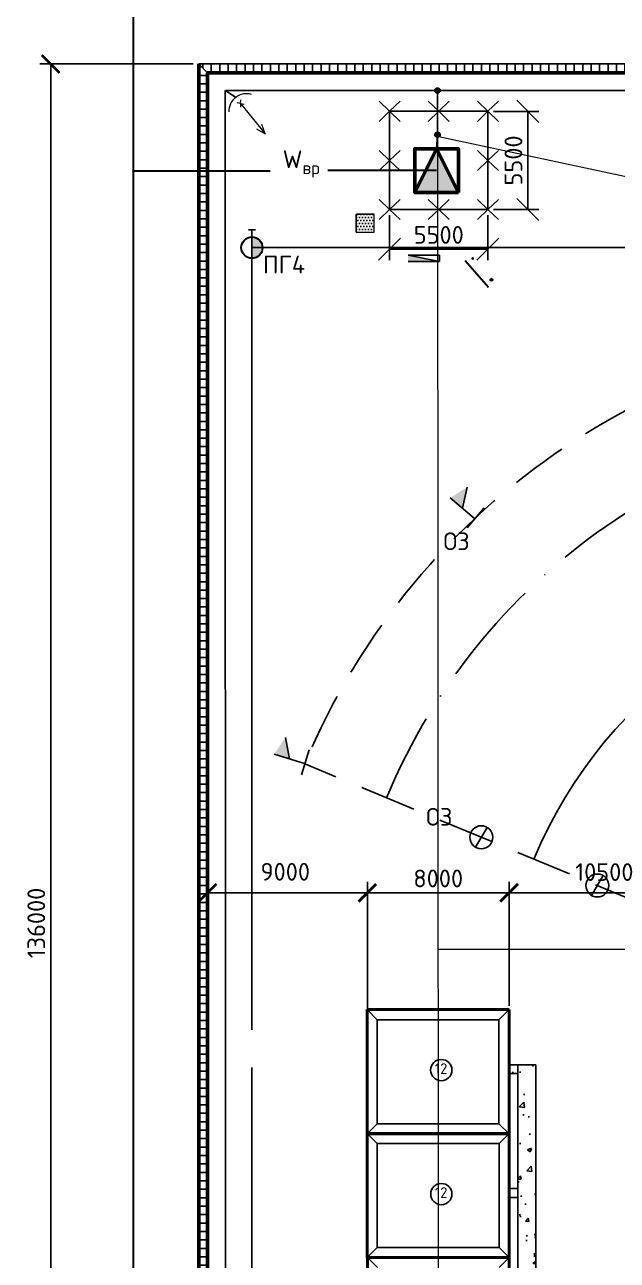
# Model space of a CAD drawing. Header units: millimetres. Extents: x -782 to 10910, y 3841 to 13237.
# Drawn here: x 2910.1 to 2977, y 12623.6 to 12763 of the extents above; entities that cross this region are included whole.
import ezdxf

# ---------------------------------------------------------------- set-up
doc = ezdxf.new("R2010")
doc.units = ezdxf.units.MM
doc.linetypes.add('ACAD_ISO10W100', pattern=[18, 12, -3, 0, -3])
doc.linetypes.add('штриховая2', pattern=[9.525, 6.35, -3.175])
doc.layers.add('1', color=7, linetype='Continuous')
doc.layers.add('Системный слой', color=7, linetype='Continuous')
for name, color, linetype, lineweight in [('1основная_05мм', 151, 'Continuous', 50), ('anker', 187, 'Continuous', 60), ('желтый', 2, 'Continuous', 30), ('красный', 1, 'Continuous', 30), ('Оbводка', 1, 'Continuous', 90), ('Тонкая 0.3', 140, 'Continuous', 25)]:
    doc.layers.add(name, color=color, linetype=linetype, lineweight=lineweight)
doc.styles.add('2.5', font='isocpeur.ttf', dxfattribs={"height": 2})
doc.styles.add('Isocpeur', font='isocpeur.ttf')
doc.styles.get("Standard").update_dxf_attribs({"font": 'isocpeur.ttf'})
doc.dimstyles.new('Копия ISO-25 M1-200', dxfattribs={"dimtxt": 2, "dimasz": 2.5, "dimexe": 1.25, "dimexo": 0.625, "dimtad": 1, "dimlfac": 400, "dimtxsty": 'Standard', "dimblk": 'OBLIQUE', "dimcen": 2.5, "dimadec": 0, "dimazin": 0, "dimtfac": 1, "dimtmove": 0, "dimatfit": 3, "dimldrblk": 'NONE', "dimfxl": 1, "dimarcsym": 0})
doc.dimstyles.new('М500 стройгенп', dxfattribs={"dimtxt": 2, "dimasz": 2, "dimexe": 1.25, "dimexo": 0.625, "dimtad": 1, "dimlfac": 500, "dimtxsty": '2.5', "dimblk": 'ARCHTICK', "dimcen": 2.5, "dimadec": 0, "dimazin": 0, "dimtfac": 1, "dimtmove": 0, "dimatfit": 3, "dimfxl": 1, "dimarcsym": 0})
pattern_1 = [(50, (851.835, 4269.577), (4.5546167, -0.3984771), [0.47625, -5.23875]), (355, (851.835, 4269.577), (-0.8810855, 4.7764211), [0.381, -4.1910146]), (100.451445, (852.2144, 4269.5436), (3.6735312, 4.3779438), [0.4047502, -4.452256]), (46.1842, (851.835, 4270.847), (6.776976, -1.0510582), [0.714375, -7.858125]), (96.63556, (852.3996, 4270.759), (5.9351034, 6.185653), [0.6071256, -6.67839]), (351.18415, (851.835, 4270.847), (5.9351034, 6.185653), [0.571499, -6.2864933]), (21, (852.47, 4270.5293), (3.7903598, -2.55663), [0.47625, -5.23875]), (326, (852.47, 4270.5293), (1.5450507, 4.6046992), [0.381, -4.191]), (71.451445, (852.7857, 4270.3163), (5.3354105, 2.0480692), [0.4047502, -4.4522484]), (37.5, (851.8348, 4269.5768), (0.07721508, 2.11387597), [0, -4.1402, 0, -4.2545, 0, -4.206875]), (7.5, (851.8348, 4269.5768), (1.67049156, 2.5045144), [0, -2.4257, 0, -4.04495, 0, -1.603375]), (327.5, (850.4188, 4269.5768), (3.38976488, -0.1432186), [0, -1.5875, 0, -4.953, 0, -6.57225]), (317.5, (849.7838, 4269.5768), (3.7032295, 0.6356623), [0, -2.06375, 0, -3.2893, 0, -4.66725])]

# ---------------------------------------------------------------- blocks, each defined once
blk = doc.blocks.new('_OBLIQUE')
at = {"color": 0, "linetype": 'ByBlock'}
blk.add_line((-0.5, -0.5), (0.5, 0.5), dxfattribs=at)
blk = doc.blocks.new('*D900')
at = {"color": 0, "lineweight": -2, "transparency": 16777216}
for p, q in [((2951.26, 12741.53), (2951.26, 12736.43)), ((2962.35, 12741.53), (2962.35, 12736.43)), ((2951.26, 12737.68), (2962.35, 12737.68))]:
    blk.add_line(p, q, dxfattribs=at)
at = {"layer": 'Defpoints', "color": 0, "lineweight": -3, "transparency": 16777216}
for p in [(2951.26, 12742.16), (2962.35, 12742.16), (2962.35, 12737.68)]:
    blk.add_point(p, dxfattribs=at)
at = {"color": 0, "lineweight": -2, "transparency": 16777216, "xscale": 2.5, "yscale": 2.5, "zscale": 2.5, "rotation": 180}
blk.add_blockref('_OBLIQUE', (2951.26, 12737.68), dxfattribs=at)
at = {"color": 0, "lineweight": -2, "transparency": 16777216, "xscale": 2.5, "yscale": 2.5, "zscale": 2.5}
blk.add_blockref('_OBLIQUE', (2962.35, 12737.68), dxfattribs=at)
at = {"color": 0, "lineweight": 15, "transparency": 16777216, "insert": (2956.81, 12739.3), "char_height": 2, "attachment_point": 5}
blk.add_mtext('5500', dxfattribs=at)
blk = doc.blocks.new('_None')
blk = doc.blocks.new('*D901')
at = {"color": 0, "lineweight": -2, "transparency": 16777216}
for p, q in [((2962.97, 12753.24), (2968.12, 12753.24)), ((2966.87, 12742.16), (2966.87, 12753.24)), ((2962.97, 12742.16), (2968.12, 12742.16))]:
    blk.add_line(p, q, dxfattribs=at)
at = {"layer": 'Defpoints', "color": 0, "lineweight": -3, "transparency": 16777216}
for p in [(2962.35, 12753.24), (2966.87, 12753.24), (2962.35, 12742.16)]:
    blk.add_point(p, dxfattribs=at)
at = {"color": 0, "lineweight": -2, "transparency": 16777216, "xscale": 2.5, "yscale": 2.5, "zscale": 2.5}
for p, rotation in [((2966.87, 12753.24), 90), ((2966.87, 12742.16), 270)]:
    blk.add_blockref('_OBLIQUE', p, dxfattribs=dict(at, rotation=rotation))
at = {"color": 0, "lineweight": 15, "transparency": 16777216, "insert": (2965.24, 12747.7), "char_height": 2, "attachment_point": 5, "rotation": 90}
blk.add_mtext('5500', dxfattribs=at)
blk = doc.blocks.new('_ArchTick')
at = {"color": 0, "linetype": 'ByBlock', "const_width": 0.15}
blk.add_lwpolyline([(-0.5, -0.5), (0.5, 0.5)], dxfattribs=at)
blk = doc.blocks.new('*D921')
at = {"color": 0, "lineweight": -2, "transparency": 16777216}
for p, q in [((2929.1, 12758.59), (2911.77, 12758.59)), ((2913.02, 12564.67), (2913.02, 12758.59)), ((2929.1, 12564.67), (2911.77, 12564.67))]:
    blk.add_line(p, q, dxfattribs=at)
at = {"layer": 'Defpoints', "color": 0, "lineweight": -3, "transparency": 16777216}
for p in [(2913.02, 12758.59), (2929.72, 12758.59), (2929.72, 12564.67)]:
    blk.add_point(p, dxfattribs=at)
at = {"color": 0, "lineweight": -2, "transparency": 16777216, "xscale": 2, "yscale": 2, "zscale": 2}
for p, rotation in [((2913.02, 12758.59), 90), ((2913.02, 12564.67), 270)]:
    blk.add_blockref('_ArchTick', p, dxfattribs=dict(at, rotation=rotation))
at = {"color": 0, "lineweight": 20, "transparency": 16777216, "insert": (2911.39, 12661.63), "char_height": 2, "attachment_point": 5, "rotation": 90, "style": '2.5'}
blk.add_mtext('136000', dxfattribs=at)
blk = doc.blocks.new('*D851')
at = {"color": 0, "lineweight": -2, "transparency": 16777216}
for p, q in [((2930.72, 12665.55), (2930.72, 12666.29)), ((2948.75, 12650.27), (2948.75, 12666.29)), ((2930.72, 12665.04), (2948.75, 12665.04))]:
    blk.add_line(p, q, dxfattribs=at)
at = {"layer": 'Defpoints', "color": 0, "lineweight": -3, "transparency": 16777216}
for p in [(2930.72, 12664.92), (2948.75, 12665.04), (2948.75, 12649.64)]:
    blk.add_point(p, dxfattribs=at)
at = {"color": 0, "lineweight": -2, "transparency": 16777216, "xscale": 2, "yscale": 2, "zscale": 2, "rotation": 180}
blk.add_blockref('_ArchTick', (2930.72, 12665.04), dxfattribs=at)
at = {"color": 0, "lineweight": -2, "transparency": 16777216, "xscale": 2, "yscale": 2, "zscale": 2}
blk.add_blockref('_ArchTick', (2948.75, 12665.04), dxfattribs=at)
at = {"color": 0, "lineweight": 20, "transparency": 16777216, "insert": (2939.49, 12667.41), "char_height": 2, "attachment_point": 5, "style": '2.5'}
blk.add_mtext('9000', dxfattribs=at)
blk = doc.blocks.new('*D852')
at = {"color": 0, "lineweight": -2, "transparency": 16777216}
for p, q in [((2948.75, 12652.27), (2948.75, 12666.29)), ((2964.75, 12652.27), (2964.75, 12666.29)), ((2948.75, 12665.04), (2964.75, 12665.04))]:
    blk.add_line(p, q, dxfattribs=at)
at = {"layer": 'Defpoints', "color": 0, "lineweight": -3, "transparency": 16777216}
for p in [(2964.75, 12665.04), (2948.75, 12651.64), (2964.75, 12651.64)]:
    blk.add_point(p, dxfattribs=at)
at = {"color": 0, "lineweight": -2, "transparency": 16777216, "xscale": 2, "yscale": 2, "zscale": 2, "rotation": 180}
blk.add_blockref('_ArchTick', (2948.75, 12665.04), dxfattribs=at)
at = {"color": 0, "lineweight": -2, "transparency": 16777216, "xscale": 2, "yscale": 2, "zscale": 2}
blk.add_blockref('_ArchTick', (2964.75, 12665.04), dxfattribs=at)
at = {"color": 0, "lineweight": 20, "transparency": 16777216, "insert": (2956.75, 12666.66), "char_height": 2, "attachment_point": 5, "style": '2.5'}
blk.add_mtext('8000', dxfattribs=at)
blk = doc.blocks.new('*D884')
at = {"color": 0, "lineweight": -2, "transparency": 16777216}
for p, q in [((2964.74, 12652.47), (2964.74, 12666.29)), ((2985.72, 12665.66), (2985.72, 12666.29)), ((2964.74, 12665.04), (2985.72, 12665.04))]:
    blk.add_line(p, q, dxfattribs=at)
at = {"layer": 'Defpoints', "color": 0, "lineweight": -3, "transparency": 16777216}
for p in [(2985.72, 12665.04), (2985.72, 12665.04), (2964.74, 12651.85)]:
    blk.add_point(p, dxfattribs=at)
at = {"color": 0, "lineweight": -2, "transparency": 16777216, "xscale": 2, "yscale": 2, "zscale": 2, "rotation": 180}
blk.add_blockref('_ArchTick', (2964.74, 12665.04), dxfattribs=at)
at = {"color": 0, "lineweight": -2, "transparency": 16777216, "xscale": 2, "yscale": 2, "zscale": 2}
blk.add_blockref('_ArchTick', (2985.72, 12665.04), dxfattribs=at)
at = {"color": 0, "lineweight": 20, "transparency": 16777216, "insert": (2975.5, 12667.38), "char_height": 2, "attachment_point": 5, "style": '2.5'}
blk.add_mtext('10500', dxfattribs=at)

msp = doc.modelspace()

# ---------------------------------------------------------------- hatches: boundary and pattern name
at = {"lineweight": -3}
h = msp.add_hatch(dxfattribs=at)
h.set_pattern_fill('ANSI31', color=256, scale=0.3, angle=45)
h.set_pattern_definition([(90, (851.8348, 4269.5768), (-0.9525, 0), [])])
h.paths.add_polyline_path([(2956.705821, 12758.590698), (2935.72368, 12758.590698), (2935.72368, 12757.590698), (2956.706382, 12757.590698)])
h.paths.add_polyline_path([(2935.72368, 12758.590698), (2929.72368, 12758.590698), (2930.72368, 12757.590698), (2932.723608, 12757.590698), (2935.72368, 12757.590698)])
h.paths.add_polyline_path([(3261.316317, 12758.590698), (2956.705821, 12758.590698), (2956.706382, 12757.590698), (3260.316317, 12757.590698)])
h.paths.add_polyline_path([(3260.316317, 12565.672745), (2930.72368, 12565.672745), (2929.72368, 12564.672745), (3261.316317, 12564.672745)])
h = msp.add_hatch(dxfattribs=at)
h.set_pattern_fill('ANSI31', color=256, scale=0.3, angle=135)
h.set_pattern_definition([(180, (851.8348, 4269.5768), (-6e-17, -0.9525), [])])
h.paths.add_polyline_path([(3261.316317, 12758.590698), (3260.316317, 12757.590698), (3260.332679, 12685.814233), (3261.316317, 12685.814233)])
h.paths.add_polyline_path([(3261.316317, 12685.814233), (3260.332679, 12685.814233), (3260.333133, 12683.823464), (3261.316317, 12683.823464)])
h.paths.add_polyline_path([(3261.316317, 12683.823464), (3260.333133, 12683.823464), (3260.333587, 12681.832695), (3261.316317, 12681.832695)])
h.paths.add_polyline_path([(2930.72368, 12757.590698), (2929.72368, 12758.590698), (2929.72368, 12714.255967), (2930.72368, 12714.255967)])
h.paths.add_polyline_path([(2930.72368, 12714.255967), (2929.72368, 12714.255967), (2929.72368, 12595.886745), (2930.72368, 12595.886438)])
at = {"lineweight": 25}
h = msp.add_hatch(color=1, dxfattribs=at)
h.paths.add_polyline_path([(2956.665585, 12755.869682, 0.4142135624), (2956.386555, 12755.590652, 0.4142135624), (2956.665585, 12755.311622)])
h.paths.add_polyline_path([(2956.665585, 12755.869682), (2956.665585, 12755.311622, 0.4142135624), (2956.944615, 12755.590652, 0.4142135624)])
h = msp.add_hatch(color=1, dxfattribs=at)
h.paths.add_polyline_path([(2956.665585, 12750.883713, 0.4142135624), (2956.386555, 12750.604683, 0.4142135624), (2956.665585, 12750.325653)])
h.paths.add_polyline_path([(2956.665585, 12750.883713), (2956.665585, 12750.325653, 0.4142135624), (2956.944615, 12750.604683, 0.4142135624)])
h = msp.add_hatch(color=256, dxfattribs=at)
h.dxf.hatch_style = 1
h.paths.add_polyline_path([(2936.923678, 12737.861857, 0.4142135624), (2935.72368, 12739.061855), (2935.72368, 12736.661859, 0.4142135624)])
msp.add_hatch(color=7).paths.add_polyline_path([(2956.883037, 12736.30194), (2953.354682, 12737.007611), (2953.354682, 12736.30194)])
at = {"lineweight": 20}
for points in [[(2960.743216, 12736.516196, 1), (2960.530744, 12736.755478, 1)], [(2962.867928, 12734.123381, 1), (2962.655457, 12734.362663, 1)]]:
    msp.add_hatch(color=7, dxfattribs=at).paths.add_polyline_path(points)
at = {"lineweight": -3}
h = msp.add_hatch(dxfattribs=at)
h.set_pattern_fill('AR-CONC', color=256, scale=0.025)
h.set_pattern_definition(pattern_1)
h.paths.add_polyline_path([(2967.752406, 12645.630775), (2965.752406, 12645.630775), (2965.752406, 12600.945519), (2967.752406, 12600.945519)])
h.paths.add_polyline_path([(2965.752406, 12645.630775), (2964.752406, 12645.630775), (2964.752406, 12644.630775), (2965.752406, 12644.630775)])
h.paths.add_polyline_path([(2965.752406, 12617.861196), (2964.752406, 12617.861196), (2964.752406, 12616.861196), (2965.752406, 12616.861196)])
h = msp.add_hatch(dxfattribs=at)
h.set_pattern_fill('AR-CONC', color=256, scale=0.025)
h.set_pattern_definition(pattern_1)
h.paths.add_polyline_path([(2965.752406, 12601.875687), (2964.752406, 12601.875687), (2964.752406, 12600.945519), (2965.752406, 12600.945519)])
h.paths.add_polyline_path([(2967.752406, 12600.945519), (2965.752406, 12600.945519), (2965.752406, 12595.875756), (2967.752406, 12595.87514)])
h.paths.add_polyline_path([(2967.752406, 12623.861184), (2965.752406, 12623.861184), (2965.752406, 12600.945519), (2967.752406, 12600.945519)])
h.paths.add_polyline_path([(2967.752406, 12637.848042), (2965.752406, 12637.848042), (2965.752406, 12623.861184), (2967.752406, 12623.861184)])
at = {"layer": '1основная_05мм'}
msp.add_hatch(color=1, dxfattribs=at).paths.add_polyline_path([(2956.557727, 12749.017143), (2954.093731, 12744.089152), (2959.021723, 12744.089152)])
at = {"layer": 'Системный слой', "lineweight": 25}
h = msp.add_hatch(dxfattribs=at)
h.set_pattern_fill('DOTS', scale=0.213333, style=0)
h.set_pattern_definition([(0, (1956.92372, 12760.22597), (0.16933305, 0.3386661), [0, -0.3386661])])
h.paths.add_polyline_path([(2949.507605, 12741.642823), (2949.507605, 12739.61437), (2947.479152, 12739.61437), (2947.479152, 12741.642823), (2947.883207, 12741.642823)])
at = {"layer": 'Тонкая 0.3', "ltscale": 5}
for points in [[(2958.112788, 12709.607163), (2959.473761, 12708.442564), (2960.03164, 12710.832476)], [(2938.233655, 12680.671899), (2939.947513, 12680.1511), (2939.499775, 12682.564073)]]:
    msp.add_hatch(color=7, dxfattribs=at).paths.add_polyline_path(points)

# ---------------------------------------------------------------- linework, layer by layer
at = {"color": 1, "lineweight": 30}
msp.add_line((2922.304867, 12767.262902), (2922.304867, 12561.251299), dxfattribs=at)
at = {"lineweight": 50}
msp.add_line((2929.72368, 12595.887344), (2929.72368, 12758.590698), dxfattribs=at)
at = {"lineweight": -3}
for p, q in [((2929.72368, 12758.590698), (3261.316317, 12758.590698)), ((2930.72368, 12757.590698), (2929.72368, 12758.590698)), ((2932.723608, 12757.590698), (2930.72368, 12757.590698)), ((3260.316317, 12757.590698), (2932.723608, 12757.590698)), ((2960.942545, 12670.194746), (2962.269535, 12672.421753)), ((2974.045477, 12664.749723), (2975.372466, 12666.976729)), ((2986.33439, 12658.662174), (2956.762622, 12658.645593)), ((2964.752406, 12644.630775), (2964.752406, 12645.630775)), ((2964.752406, 12645.630775), (2965.752406, 12645.630775)), ((2965.752406, 12595.875392), (2965.752406, 12645.630775)), ((2965.752406, 12645.630775), (2967.752406, 12645.630775)), ((2967.752406, 12595.87487), (2967.752406, 12645.630775)), ((2965.752406, 12644.630775), (2964.752406, 12644.630775)), ((2964.752406, 12630.646279), (2964.752406, 12631.646279)), ((2964.752406, 12631.646279), (2965.752406, 12631.646279)), ((2965.752406, 12630.646279), (2964.752406, 12630.646279))]:
    msp.add_line(p, q, dxfattribs=at)
at = {"color": 1, "lineweight": 25}
for p, q in [((2932.723608, 12755.590698), (2932.73652, 12567.672742)), ((2933.90147, 12754.822248), (2932.72368, 12755.590652)), ((2956.665585, 12750.604683), (2956.557727, 12749.017143))]:
    msp.add_line(p, q, dxfattribs=at)
at = {"color": 240, "lineweight": 20, "true_color": 0xed1f24}
for p, q in [((2932.72368, 12755.590698), (2995.72368, 12755.590698)), ((3258.316317, 12755.590652), (2932.72368, 12755.590652)), ((2956.665585, 12750.604683), (2956.665585, 12755.590652)), ((2956.665585, 12755.590652), (2956.776077, 12600.945519)), ((2956.665585, 12755.590652), (2956.776077, 12600.945519)), ((2932.73652, 12567.672742), (2932.73652, 12627.672742))]:
    msp.add_line(p, q, dxfattribs=at)
at = {"color": 7, "lineweight": 25}
for p, q in [((2951.262012, 12742.156794), (2951.262012, 12753.244776)), ((2951.262012, 12753.244776), (2962.349994, 12753.244776)), ((2962.349994, 12753.244776), (2962.349994, 12742.156794)), ((2962.349994, 12742.156794), (2951.262012, 12742.156794))]:
    msp.add_line(p, q, dxfattribs=at)
at = {"lineweight": 20}
for p, q in [((2978.820427, 12745.675547), (2956.805858, 12750.363475)), ((2949.507605, 12739.61437), (2949.507605, 12741.642823)), ((2947.479152, 12739.61437), (2949.507605, 12739.61437))]:
    msp.add_line(p, q, dxfattribs=at)
at = {"color": 240, "lineweight": 30, "true_color": 0xed1f24}
for p, q in [((2937.801905, 12746.482206), (2922.304867, 12746.482206)), ((2956.557727, 12746.553147), (2944.273289, 12746.553147))]:
    msp.add_line(p, q, dxfattribs=at)
at = {"lineweight": 25}
for p, q in [((2949.507605, 12741.642823), (2947.53408, 12741.642823)), ((2935.72368, 12739.861853), (2935.32368, 12739.861853)), ((2935.32368, 12739.861853), (2936.123679, 12739.861853)), ((2935.72368, 12739.061855), (2935.72368, 12739.861853)), ((2935.72368, 12739.061855), (2935.72368, 12736.661859)), ((2948.739315, 12651.848019), (2949.870684, 12650.71665)), ((2963.607919, 12650.71665), (2949.870684, 12650.71665)), ((2949.870684, 12650.71665), (2949.870684, 12638.979411)), ((2964.739288, 12651.848019), (2963.607919, 12650.71665)), ((2963.607919, 12650.71665), (2963.607919, 12638.979411)), ((2948.739315, 12637.848042), (2949.870684, 12638.979411)), ((2963.607919, 12638.979411), (2949.870684, 12638.979411)), ((2964.739288, 12637.848042), (2963.607919, 12638.979411)), ((2948.745874, 12637.854601), (2949.877243, 12636.723232)), ((2964.745847, 12637.854601), (2963.614478, 12636.723232)), ((2963.614478, 12636.723232), (2949.877243, 12636.723232)), ((2949.877243, 12636.723232), (2949.877243, 12624.985994)), ((2963.614478, 12636.723232), (2963.614478, 12624.985994)), ((2948.745874, 12623.854625), (2949.877243, 12624.985994)), ((2963.614478, 12624.985994), (2949.877243, 12624.985994)), ((2964.745847, 12623.854625), (2963.614478, 12624.985994)), ((2948.752433, 12623.861184), (2949.883802, 12622.729815)), ((2964.752406, 12623.861184), (2963.621037, 12622.729815))]:
    msp.add_line(p, q, dxfattribs=at)
at = {"color": 5, "lineweight": 25}
for p, q in [((2935.72368, 12732.861857), (2935.72368, 12737.861857)), ((2935.72368, 12737.861857), (3054.528011, 12737.861857)), ((2935.72368, 12649.574863), (2935.72368, 12736.661859)), ((2935.72368, 12583.886857), (2935.72368, 12645.319571))]:
    msp.add_line(p, q, dxfattribs=at)
at = {"color": 7}
for p, q in [((2953.354682, 12737.007611), (2956.883037, 12737.007611)), ((2953.354682, 12737.007611), (2956.883037, 12736.30194)), ((2956.883037, 12736.30194), (2953.354682, 12736.30194)), ((2956.883037, 12737.007611), (2956.883037, 12736.30194))]:
    msp.add_line(p, q, dxfattribs=at)
at = {"color": 7, "lineweight": 30}
msp.add_line((2959.773187, 12736.403761), (2962.429078, 12733.412742), dxfattribs=at)
at = {"linetype": 'штриховая2', "lineweight": -3}
msp.add_line((3015.561029, 12648.886842), (2941.685809, 12679.586253), dxfattribs=at)
at = {"lineweight": 40}
for p, q in [((2964.739288, 12651.848019), (2948.739315, 12651.848019)), ((2948.739315, 12651.848019), (2948.739315, 12637.848042)), ((2964.739288, 12651.848019), (2952.739308, 12651.848019)), ((2964.739288, 12637.848042), (2964.739288, 12651.848019)), ((2948.739315, 12637.848042), (2948.739315, 12649.848022)), ((2948.739315, 12649.848022), (2948.739315, 12637.848042)), ((2948.739315, 12637.848042), (2948.739315, 12649.848022)), ((2948.739315, 12649.848022), (2948.739315, 12637.848042)), ((2964.739288, 12643.448033), (2964.739288, 12637.848042)), ((2964.739288, 12637.848042), (2948.739315, 12637.848042)), ((2964.745847, 12637.854601), (2948.745874, 12637.854601)), ((2948.745874, 12637.854601), (2948.745874, 12623.854625)), ((2964.745847, 12637.854601), (2952.745867, 12637.854601)), ((2964.745847, 12623.854625), (2964.745847, 12637.854601)), ((2948.745874, 12623.854625), (2948.745874, 12635.854605)), ((2948.745874, 12635.854605), (2948.745874, 12623.854625)), ((2948.745874, 12623.854625), (2948.745874, 12635.854605)), ((2948.745874, 12635.854605), (2948.745874, 12623.854625)), ((2964.745847, 12629.454615), (2964.745847, 12623.854625)), ((2964.745847, 12623.854625), (2948.745874, 12623.854625)), ((2964.752406, 12623.861184), (2948.752433, 12623.861184)), ((2948.752433, 12623.861184), (2948.752433, 12609.861207)), ((2964.752406, 12623.861184), (2952.752426, 12623.861184)), ((2964.752406, 12609.861207), (2964.752406, 12623.861184))]:
    msp.add_line(p, q, dxfattribs=at)
at = {"lineweight": 50}
msp.add_lwpolyline([(2930.72368, 12595.887344), (2930.72368, 12757.590698), (3260.316317, 12757.590698), (3260.353179, 12595.88557)], dxfattribs=at)
at = {"color": 1, "lineweight": 30}
for centre in [(2956.665585, 12755.590652), (2956.665585, 12750.604683)]:
    msp.add_circle(centre, 0.27903, dxfattribs=at)
at = {"color": 7, "lineweight": 20}
msp.add_circle((2962.761692, 12734.243022), 0.16, dxfattribs=at)
at = {"lineweight": -3}
for centre in [(2961.60604, 12671.308249), (2974.708972, 12665.863226)]:
    msp.add_circle(centre, 1.296193, dxfattribs=at)
at = {"linetype": 'штриховая2', "lineweight": -3}
msp.add_arc((3015.561022, 12648.886857), 80, 89.99999508, 157.43430755, dxfattribs=at)
at = {"linetype": 'ACAD_ISO10W100', "lineweight": -3}
msp.add_arc((3015.56102, 12648.886862), 70, 89.99999508, 157.43431202, dxfattribs=at)
at = {"lineweight": -3}
msp.add_arc((3015.561022, 12648.886857), 52, 89.99999182, 157.43431186, dxfattribs=at)
at = {"layer": '1основная_05мм', "color": 1}
for p, q in [((2956.557727, 12749.017143), (2954.093731, 12744.089152)), ((2959.021723, 12744.089152), (2956.557727, 12749.017143))]:
    msp.add_line(p, q, dxfattribs=at)
msp.add_lwpolyline([(2959.021723, 12744.089152), (2954.093731, 12744.089152), (2954.093731, 12749.017143), (2959.021723, 12749.017143)], close=True, dxfattribs=at)
at = {"layer": 'anker', "color": 7, "lineweight": 25}
for p, q in [((2951.262012, 12753.244776), (2950.078255, 12754.38446)), ((2951.262012, 12753.244776), (2952.445769, 12754.384461)), ((2956.806003, 12753.244776), (2955.622246, 12754.38446)), ((2956.806003, 12753.244776), (2957.98976, 12754.384461)), ((2962.349994, 12753.244776), (2961.166237, 12754.38446)), ((2962.349994, 12753.244776), (2963.53375, 12754.384461)), ((2951.262012, 12753.244776), (2950.078256, 12752.105091)), ((2951.262012, 12753.244776), (2952.445769, 12752.105092)), ((2956.806003, 12753.244776), (2955.622246, 12752.105091)), ((2956.806003, 12753.244776), (2957.98976, 12752.105092)), ((2962.349994, 12753.244776), (2961.166237, 12752.105091)), ((2962.349994, 12753.244776), (2963.533751, 12752.105092)), ((2951.262012, 12747.700785), (2950.078255, 12748.840469)), ((2951.262012, 12747.700785), (2952.445769, 12748.84047)), ((2962.349994, 12747.700785), (2961.166237, 12748.840469)), ((2962.349994, 12747.700785), (2963.53375, 12748.84047)), ((2951.262012, 12747.700785), (2950.078256, 12746.5611)), ((2951.262012, 12747.700785), (2952.445769, 12746.561101)), ((2962.349994, 12747.700785), (2961.166237, 12746.5611)), ((2962.349994, 12747.700785), (2963.533751, 12746.561101)), ((2951.262012, 12742.156794), (2950.078255, 12743.296479)), ((2951.262012, 12742.156794), (2952.445769, 12743.296479)), ((2956.806003, 12742.156794), (2955.622246, 12743.296479)), ((2956.806003, 12742.156794), (2957.98976, 12743.296479)), ((2962.349994, 12742.156794), (2961.166237, 12743.296479)), ((2962.349994, 12742.156794), (2963.53375, 12743.296479)), ((2951.262012, 12742.156794), (2950.078256, 12741.017109)), ((2951.262012, 12742.156794), (2952.445769, 12741.01711)), ((2956.806003, 12742.156794), (2955.622246, 12741.017109)), ((2956.806003, 12742.156794), (2957.98976, 12741.01711)), ((2962.349994, 12742.156794), (2961.166237, 12741.017109)), ((2962.349994, 12742.156794), (2963.533751, 12741.01711))]:
    msp.add_line(p, q, dxfattribs=at)
at = {"layer": 'желтый', "color": 5}
msp.add_circle((2935.72368, 12737.861857), 1.199998, dxfattribs=at)
at = {"layer": 'красный', "color": 1, "lineweight": 20}
for p, q in [((2934.438014, 12754.128424), (2934.045024, 12754.191178)), ((2934.438014, 12754.128424), (2934.417456, 12753.730987)), ((2934.438014, 12754.128424), (2934.458572, 12754.525861)), ((2934.438014, 12754.128424), (2934.831004, 12754.06567)), ((2934.438014, 12754.128424), (2937.212305, 12750.700401)), ((2936.234829, 12751.267778), (2937.212305, 12750.700401)), ((2937.212305, 12750.700401), (2936.839098, 12751.756811))]:
    msp.add_line(p, q, dxfattribs=at)
msp.add_arc((2935.127461, 12753.218009), 2.019068, 73.79426111, 180.98128191, dxfattribs=at)
at = {"layer": 'Оbводка', "color": 0, "lineweight": -2}
for centre in [(2957.092501, 12645.024552), (2957.09906, 12631.031134)]:
    msp.add_circle(centre, 1.199998, dxfattribs=at)
at = {"layer": 'Системный слой', "color": 7, "lineweight": 25}
msp.add_line((2947.479152, 12739.61437), (2947.479152, 12741.642823), dxfattribs=at)
at = {"layer": 'Тонкая 0.3', "color": 7, "ltscale": 5}
for p, q in [((2960.03164, 12710.832476), (2959.473761, 12708.442564)), ((2960.834734, 12707.277965), (2958.112788, 12709.607163)), ((2960.008671, 12706.250779), (2961.916917, 12708.480791)), ((2939.499775, 12682.564073), (2939.947513, 12680.1511)), ((2941.661371, 12679.630301), (2938.233655, 12680.671899)), ((2941.316768, 12678.358004), (2942.170119, 12681.166233))]:
    msp.add_line(p, q, dxfattribs=at)

# ---------------------------------------------------------------- texts
at = {"lineweight": 40, "width": 15.99997333, "attachment_point": 5, "style": 'Isocpeur'}
for s, insert, char_height in [('ПГ4', (2939.349733, 12735.950246), 2), ('12', (2957.073883, 12645.194707), 1.199998), ('12', (2957.080443, 12631.20129), 1.199998)]:
    msp.add_mtext(s, dxfattribs=dict(at, insert=insert, char_height=char_height))
at = {"layer": '1', "insert": (2939.195178, 12748.837325), "char_height": 2, "width": 335.51997649, "attachment_point": 1, "style": 'Isocpeur'}
msp.add_mtext('\\A1;W{\\H0.7x;\\S^ вр;}', dxfattribs=at)
at = {"layer": '1', "lineweight": 30, "char_height": 2, "width": 335.51997649, "attachment_point": 1, "style": 'Isocpeur'}
for insert in [(2957.332234, 12705.717522), (2955.387241, 12674.616958)]:
    msp.add_mtext('ОЗ', dxfattribs=dict(at, insert=insert))

# ---------------------------------------------------------------- dimensions: what is measured, and where the dimension line sits
at = {"lineweight": 20}
dim = msp.add_linear_dim(base=(2913.019884, 12758.590698), p1=(2929.72368, 12564.672745), p2=(2929.72368, 12758.590698), angle=90, text='136000', dimstyle='М500 стройгенп', dxfattribs=at)
dim.commit()
dim.dimension.update_dxf_attribs({"geometry": '*D921', "text_midpoint": (2911.394884, 12661.631722)})
at = {"lineweight": 15}
dim = msp.add_linear_dim(base=(2966.868415, 12753.244776), p1=(2962.349994, 12742.156794), p2=(2962.349994, 12753.244776), angle=90, text='5500', dimstyle='Копия ISO-25 M1-200', dxfattribs=at)
dim.commit()
dim.dimension.update_dxf_attribs({"geometry": '*D901', "text_midpoint": (2965.243415, 12747.700785)})
dim = msp.add_linear_dim(base=(2962.349994, 12737.675125), p1=(2951.262012, 12742.156794), p2=(2962.349994, 12742.156794), text='5500', dimstyle='Копия ISO-25 M1-200', dxfattribs=at)
dim.commit()
dim.dimension.update_dxf_attribs({"geometry": '*D900', "text_midpoint": (2956.806003, 12739.300125)})
at = {"lineweight": 20}
for base, p1, p2, text, picture, middle in [((2948.752433, 12665.035482), (2930.72368, 12664.924296), (2948.752433, 12649.642319), '9000', '*D851', (2939.485318, 12667.410008)), ((2985.72368, 12665.035482), (2964.739288, 12651.848019), (2985.72368, 12665.035482), '10500', '*D884', (2975.496572, 12667.377806))]:
    dim = msp.add_linear_dim(base=base, p1=p1, p2=p2, text=text, dimstyle='М500 стройгенп', override={"dimtmove": 2}, dxfattribs=at)
    dim.commit()
    dim.dimension.update_dxf_attribs({"geometry": picture, "text_midpoint": middle, "dimtype": 160})
dim = msp.add_linear_dim(base=(2964.752406, 12665.035482), p1=(2948.752433, 12651.642315), p2=(2964.752406, 12651.642315), text='8000', dimstyle='М500 стройгенп', dxfattribs=at)
dim.commit()
dim.dimension.update_dxf_attribs({"geometry": '*D852', "text_midpoint": (2956.75242, 12666.660482)})

doc.saveas('drawing.dxf')
